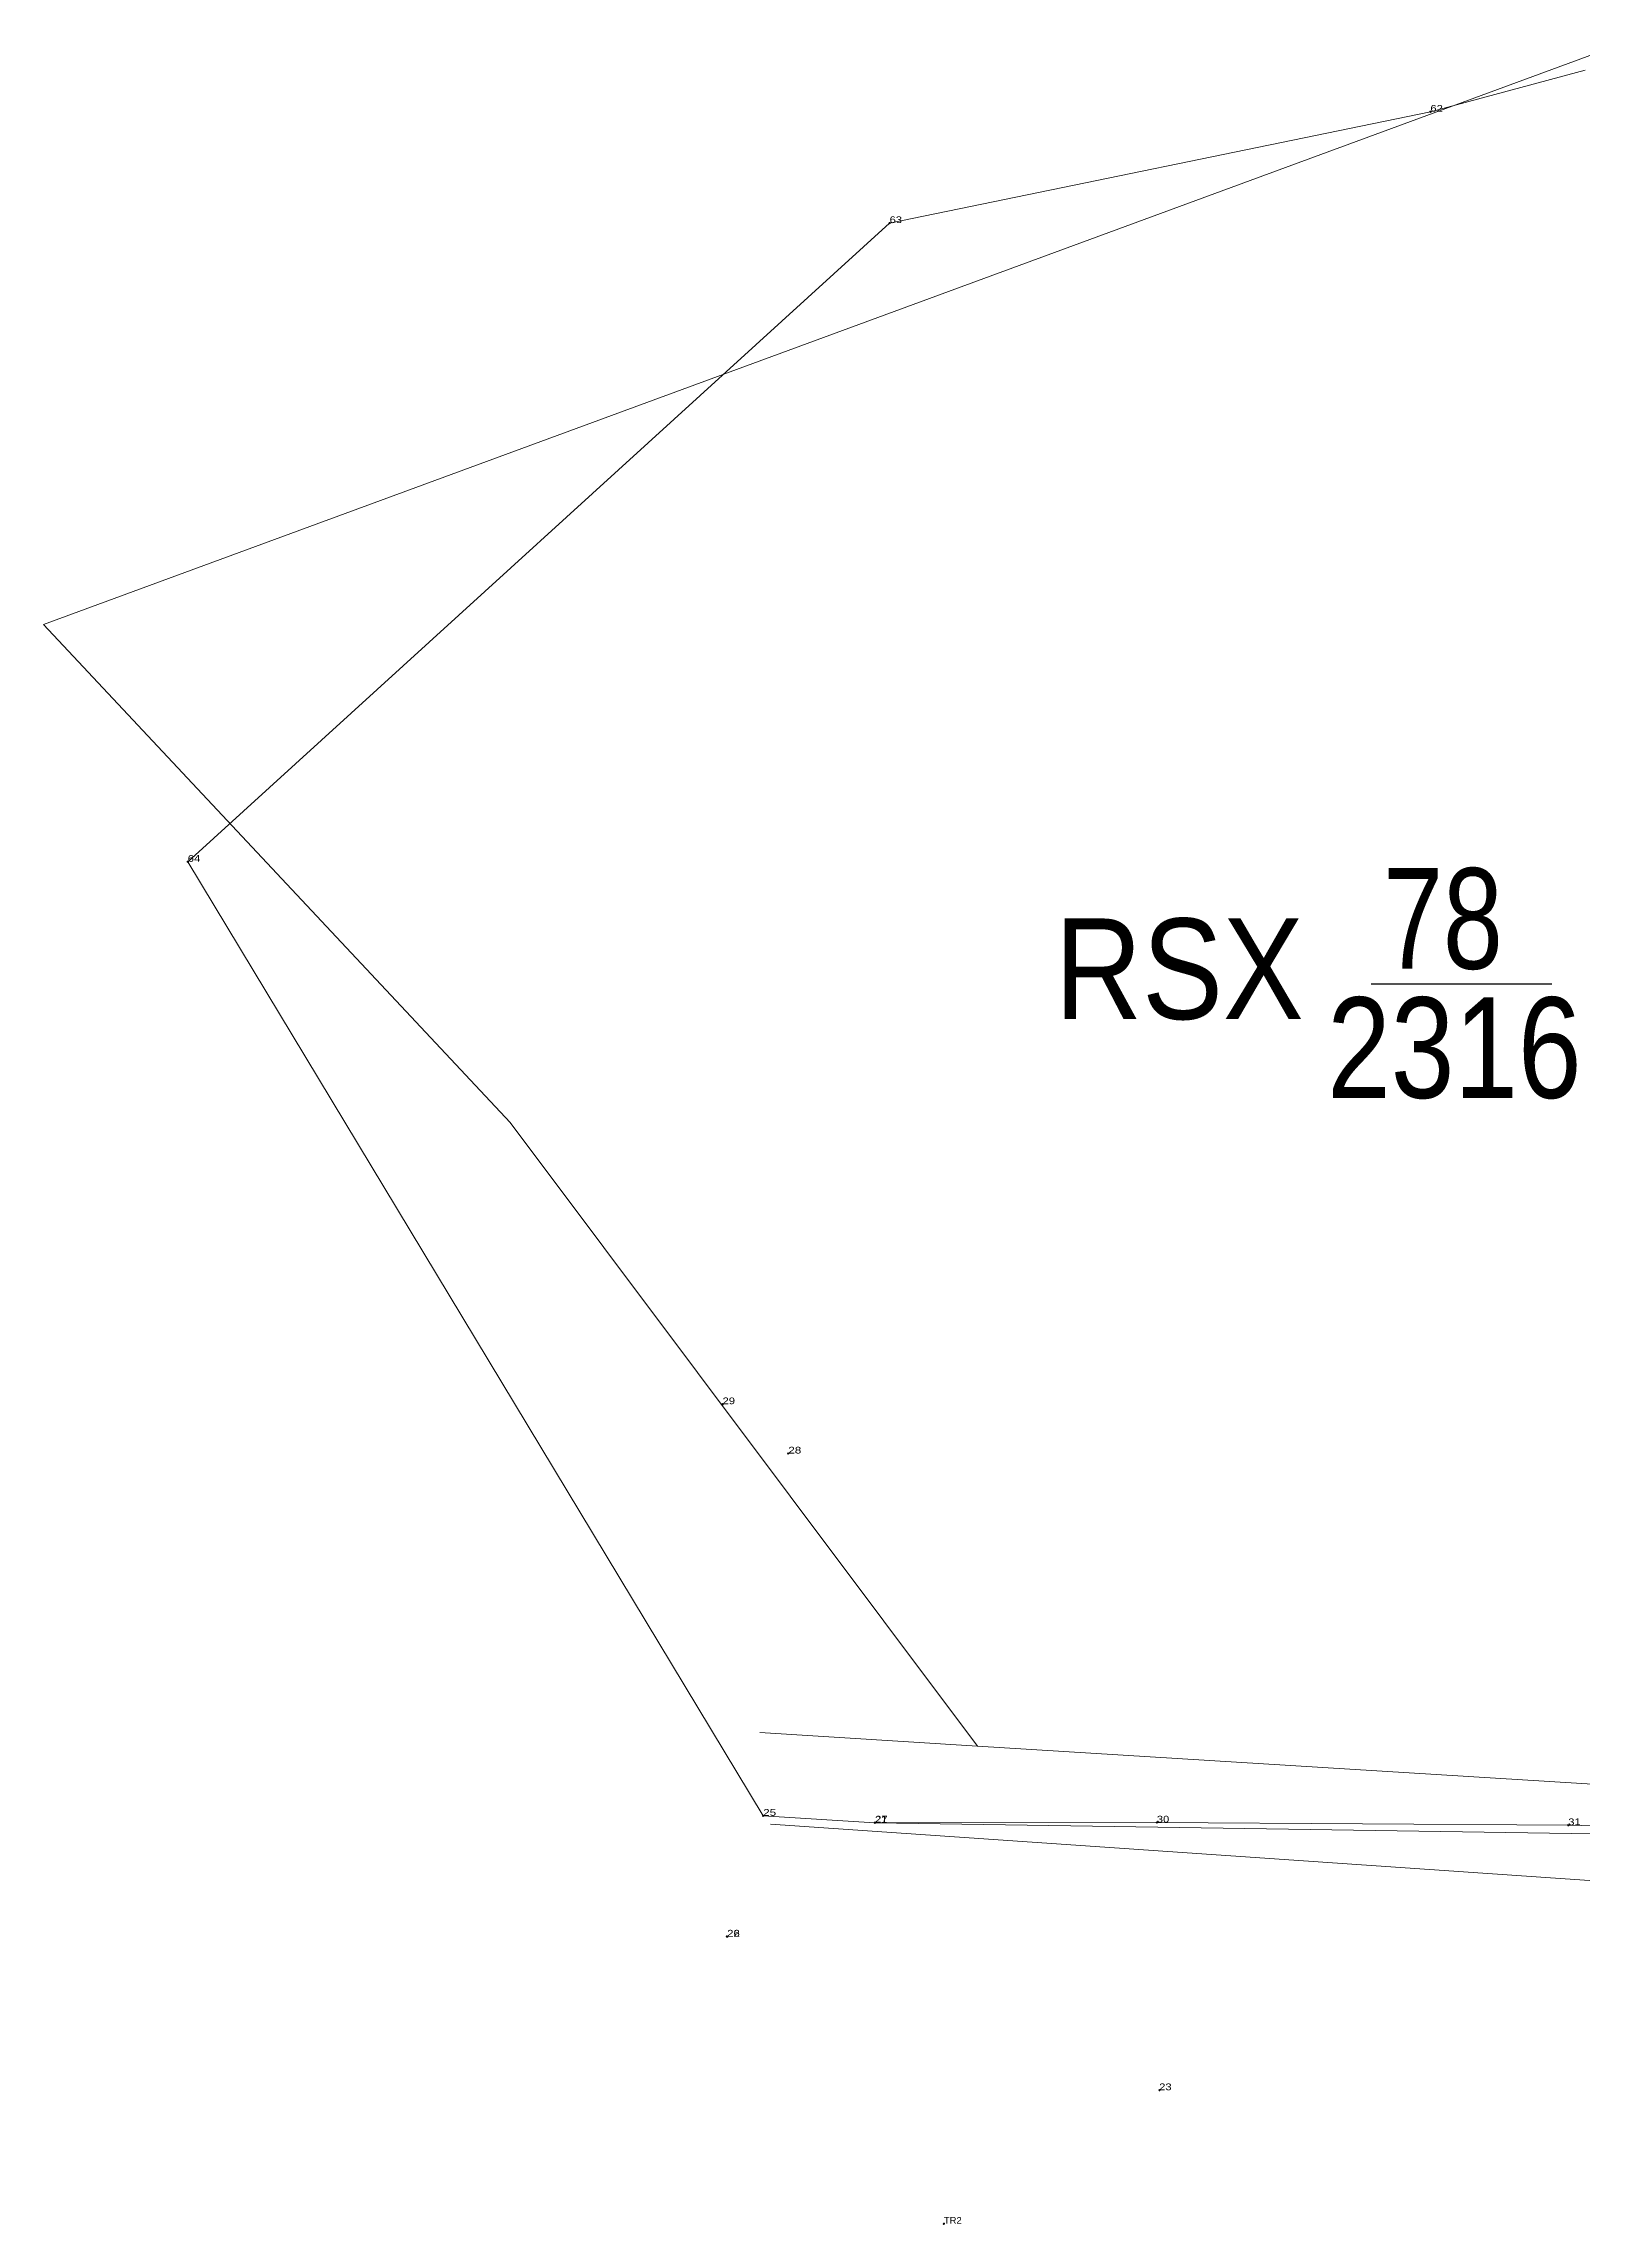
# Model space of a CAD drawing. Header units: metres. Extents: x 551393 to 552892, y 1839057 to 1839313.
# Drawn here: x 552558.1 to 552604, y 1839245.1 to 1839310.2 of the extents above; entities that cross this region are included whole.
import ezdxf
from ezdxf.enums import TextEntityAlignment as Align

# ---------------------------------------------------------------- set-up
doc = ezdxf.new("R2010")
doc.units = ezdxf.units.M
doc.header["$LTSCALE"] = 0.08
doc.header["$PDMODE"] = 32
doc.header["$PDSIZE"] = 0.04
for name, color, linetype, lineweight in [('10', 7, 'Continuous', 13), ('23', 7, 'Continuous', 13), ('7', 7, 'Continuous', 13)]:
    doc.layers.add(name, color=color, linetype=linetype, lineweight=lineweight)
doc.layers.add('12', color=7, linetype='Continuous')

msp = doc.modelspace()

# ---------------------------------------------------------------- linework, layer by layer
at = {"layer": '10'}
for p, q in [((552558.09, 1839292.84), (552572, 1839278)), ((552579.55, 1839257.33), (552562.39, 1839285.77)), ((552572, 1839278), (552585.94, 1839259.41))]:
    msp.add_line(p, q, dxfattribs=at)
at = {"layer": '10', "lineweight": 25}
msp.add_line((552597.68, 1839282.13), (552603.07, 1839282.13), dxfattribs=at)
at = {"layer": '10'}
for points in [[(552558.09, 1839292.84), (552605.18, 1839310.16), (552619.82, 1839289.97)], [(552562.39, 1839285.77), (552583.32, 1839304.81), (552599.45, 1839308.13), (552604.07, 1839309.37)], [(552665.63, 1839247.2), (552633.48, 1839254.31), (552618.58, 1839256.57), (552582.88, 1839257.12)]]:
    msp.add_lwpolyline(points, dxfattribs=at)
at = {"layer": '23'}
msp.add_line((552579.77, 1839257.08), (552618.6, 1839254.41), dxfattribs=at)
for points in [[(552618.45, 1839257.4), (552585.94, 1839259.41), (552579.45, 1839259.81)], [(552579.55, 1839257.33), (552582.88, 1839257.12), (552591.29, 1839257.13), (552603.56, 1839257.05), (552618.52, 1839256.67), (552628.35, 1839255.4), (552665.68, 1839247.15), (552665.68, 1839247.15)]]:
    msp.add_lwpolyline(points, dxfattribs=at)
at = {"layer": '7'}
for p in [(552599.45, 1839308.13), (552583.32, 1839304.81), (552562.39, 1839285.77), (552578.34, 1839269.6), (552580.3, 1839268.13), (552579.55, 1839257.33), (552582.88, 1839257.12), (552582.89, 1839257.13), (552591.29, 1839257.13), (552603.56, 1839257.05), (552578.47, 1839253.73), (552578.48, 1839253.73), (552591.37, 1839249.15), (552584.94, 1839245.17)]:
    msp.add_point(p, dxfattribs=at)

# ---------------------------------------------------------------- texts
at = {"layer": '10'}
for s, width, p in [('78', 0.8, (552599.825, 1839282.58)), ('2316', 0.85, (552600.165, 1839278.73))]:
    msp.add_text(s, height=3, dxfattribs=dict(at, width=width)).set_placement(p, align=Align.CENTER)
at = {"layer": '10', "width": 0.9}
msp.add_text('RSX', height=3, dxfattribs=at).set_placement((552595.67, 1839281.08), align=Align.RIGHT)
at = {"layer": '12'}
for s, width, p in [('62', 1.25, (552599.45, 1839308.13)), ('63', 1.25, (552583.32, 1839304.81)), ('64', 1.25, (552562.39, 1839285.77)), ('29', 1.25, (552578.34, 1839269.6)), ('28', 1.3, (552580.3, 1839268.13)), ('25', 1.3, (552579.55, 1839257.33)), ('21', 1.25, (552582.88, 1839257.12)), ('27', 1.25, (552582.89, 1839257.13)), ('30', 1.25, (552591.29, 1839257.13)), ('31', 1.25, (552603.56, 1839257.05)), ('22', 1.25, (552578.48, 1839253.73)), ('26', 1.25, (552578.48, 1839253.73)), ('23', 1.25, (552591.36, 1839249.15)), ('TR2', 1.05, (552584.94, 1839245.17))]:
    msp.add_text(s, height=0.2, dxfattribs=dict(at, width=width)).set_placement(p)

doc.saveas('drawing.dxf')
